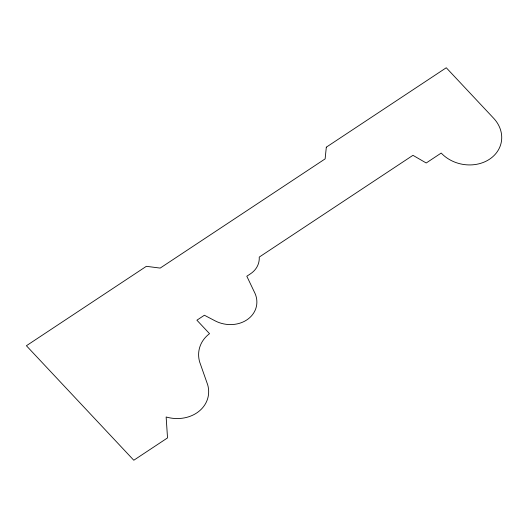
<?xml version="1.0" encoding="UTF-8"?>
<svg xmlns="http://www.w3.org/2000/svg" width="528" height="528" viewBox="0 0 528 528"><rect width="100%" height="100%" fill="white"/><g stroke="black" fill="none" stroke-linecap="round" stroke-linejoin="round"><path stroke-width="0.79" d="M326.311 147.18L325.129 158.882L160.175 268.092L146.362 266.317L26.4 345.741L133.789 460.244L167.528 437.903L166.142 416.988A33.818 28.492 11.1 0 0 207.695 384.82L199.676 362.036A35.138 29.601 11.1 0 1 209.537 333.67L196.898 320.199L204.395 315.236L215.655 321.13A28.387 23.912 11.1 0 0 248.226 318.912A28.387 23.912 11.1 0 0 254.186 291.674L246.814 276.236L250.391 273.867A24.803 20.896 11.1 0 0 259.241 257.09L412.949 155.324L426.208 162.987L441.203 153.061A34.498 29.066 11.1 0 0 489.542 159.205A34.498 29.066 11.1 0 0 493.654 118.272L446.272 67.756L326.311 147.18"/></g></svg>
